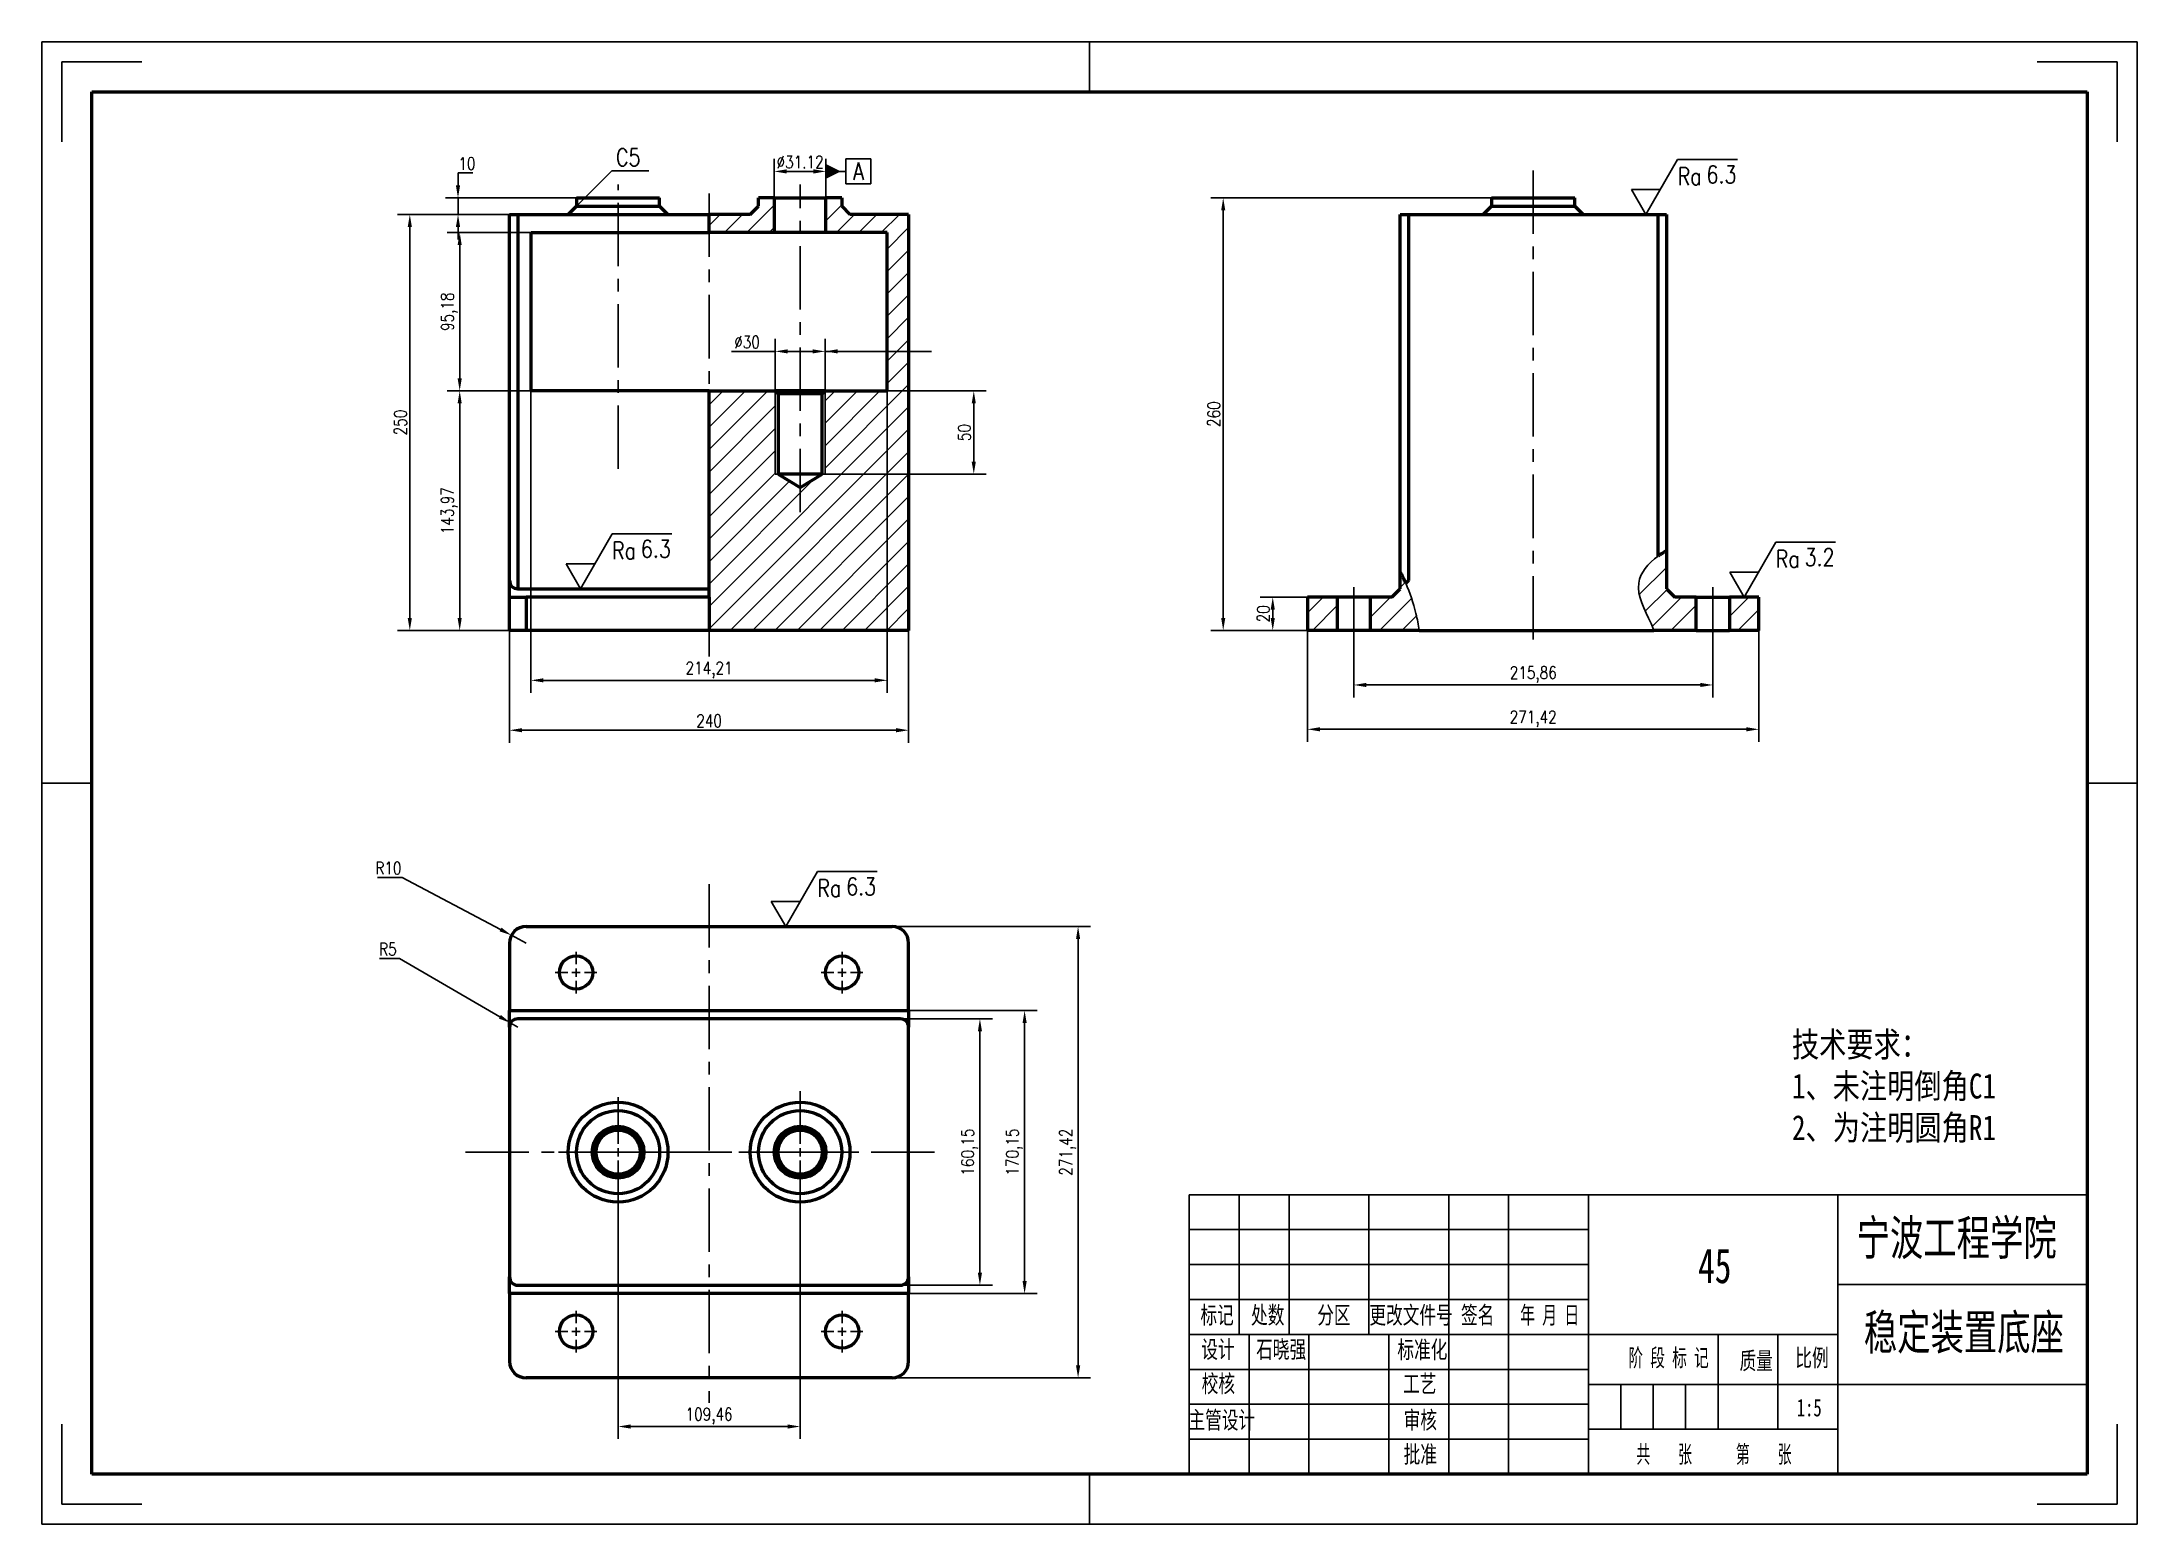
# Model space of a CAD drawing. Header units: millimetres. Extents: x 710 to 1130, y 0 to 297.
import ezdxf

# ---------------------------------------------------------------- set-up
doc = ezdxf.new("R2010")
doc.units = ezdxf.units.MM
doc.header["$PDSIZE"] = -1
doc.linetypes.add('CENTERX2', pattern=[20.32, 12.7, -2.54, 2.54, -2.54])
for name, color, linetype in [('中心线', 1, 'CENTERX2'), ('剖面线', 4, 'Continuous'), ('尺寸线', 3, 'Continuous'), ('文字', 6, 'Continuous'), ('符号', 4, 'Continuous'), ('细实线', 7, 'Continuous')]:
    doc.layers.add(name, color=color, linetype=linetype)
doc.layers.add('粗实线', color=255, linetype='Continuous', lineweight=50)
doc.styles.add('SLDTEXTSTYLE0', font='TXT', dxfattribs={"width": 0.7, "bigfont": 'bigfont'})
doc.styles.add('SLDTEXTSTYLE1', font='TXT', dxfattribs={"width": 0.7})
doc.styles.add('SLDTEXTSTYLE2', font='TXT', dxfattribs={"width": 0.585714, "bigfont": 'bigfont'})
doc.styles.add('SLDTEXTSTYLE3', font='TXT', dxfattribs={"width": 0.614286, "bigfont": 'bigfont'})
doc.styles.add('SLDTEXTSTYLE4', font='TXT', dxfattribs={"width": 0.62, "bigfont": 'bigfont'})
doc.styles.get("Standard").update_dxf_attribs({"font": 'txt.shx', "width": 0.8})
doc.dimstyles.new('副本 (2) ISO-25', dxfattribs={"dimtxt": 2.5, "dimasz": 2.5, "dimexe": 2.5, "dimexo": 0, "dimtad": 1, "dimtoh": 1, "dimlfac": 3, "dimtxsty": 'Standard', "dimcen": 2.5, "dimclrd": 3, "dimclre": 3, "dimadec": 0, "dimazin": 0, "dimtfac": 1, "dimtmove": 0, "dimatfit": 3, "dimfxl": 0, "dimarcsym": 0})
pattern_1 = [(45, (709.3927, 0), (-2.245064, 2.245064), [])]

# ---------------------------------------------------------------- blocks, each defined once
blk = doc.blocks.new('SW_CENTERMARKSYMBOL_0')
at = {"layer": '中心线', "color": 0}
for p, q in [((0, 1.67), (0, 12.24)), ((-1.67, 0), (-12.29, 0)), ((0, 0), (-0.83, 0)), ((0, 0), (0, 0.83)), ((0, 0), (0, -0.83)), ((0, 0), (0.83, 0)), ((1.67, 0), (11.79, 0)), ((0, -1.67), (0, -11.66))]:
    blk.add_line(p, q, dxfattribs=at)
blk = doc.blocks.new('SW_CENTERMARKSYMBOL_1')
at = {"layer": '中心线', "color": 0}
for p, q in [((0, 1.67), (0, 11.05)), ((-1.67, 0), (-11.92, 0)), ((0, 0), (-0.83, 0)), ((0, 0), (0, 0.83)), ((0, 0), (0, -0.83)), ((0, 0), (0.83, 0)), ((1.67, 0), (12.16, 0)), ((0, -1.67), (0, -12.02))]:
    blk.add_line(p, q, dxfattribs=at)
blk = doc.blocks.new('SW_CENTERMARKSYMBOL_2')
at = {"layer": '中心线', "color": 0}
for p, q in [((-1.67, 0), (-4.17, 0)), ((0, 0), (-0.83, 0)), ((0, 1.67), (0, 4.17)), ((0, 0), (0, 0.83)), ((0, 0), (0, -0.83)), ((0, 0), (0.83, 0)), ((1.67, 0), (4.17, 0)), ((0, -1.67), (0, -4.17))]:
    blk.add_line(p, q, dxfattribs=at)
blk = doc.blocks.new('SW_CENTERMARKSYMBOL_3')
at = {"layer": '中心线', "color": 0}
for p, q in [((0, 0), (-0.83, 0)), ((0, 1.67), (0, 4.17)), ((0, 0), (0, 0.83)), ((0, 0), (0, -0.83)), ((0, 0), (0.83, 0)), ((1.67, 0), (4.17, 0)), ((-1.67, 0), (-4.17, 0)), ((0, -1.67), (0, -4.17))]:
    blk.add_line(p, q, dxfattribs=at)
blk = doc.blocks.new('SW_CENTERMARKSYMBOL_4')
at = {"layer": '中心线', "color": 0}
for p, q in [((-1.67, 0), (-4.17, 0)), ((0, 0), (-0.83, 0)), ((0, 1.67), (0, 4.17)), ((0, 0), (0, 0.83)), ((0, 0), (0, -0.83)), ((0, 0), (0.83, 0)), ((1.67, 0), (4.17, 0)), ((0, -1.67), (0, -4.17))]:
    blk.add_line(p, q, dxfattribs=at)
blk = doc.blocks.new('SW_CENTERMARKSYMBOL_5')
at = {"layer": '中心线', "color": 0}
for p, q in [((-1.67, 0), (-4.17, 0)), ((0, 0), (-0.83, 0)), ((0, 1.67), (0, 4.17)), ((0, 0), (0, 0.83)), ((0, 0), (0, -0.83)), ((0, 0), (0.83, 0)), ((1.67, 0), (4.17, 0)), ((0, -1.67), (0, -4.17))]:
    blk.add_line(p, q, dxfattribs=at)
blk = doc.blocks.new('*D36')
at = {"layer": 'Defpoints', "color": 0}
for p in [(808.16, 227.06), (879.57, 227.06), (879.57, 169.07)]:
    blk.add_point(p, dxfattribs=at)
at = {"layer": '尺寸线', "color": 3, "lineweight": -2}
for p, q in [((808.16, 227.06), (808.16, 166.57)), ((879.57, 227.06), (879.57, 166.57)), ((810.66, 169.07), (877.07, 169.07))]:
    blk.add_line(p, q, dxfattribs=at)
at = {"layer": '尺寸线', "color": 3}
for points in [[(810.66, 169.49), (810.66, 168.66), (808.16, 169.07)], [(877.07, 169.49), (877.07, 168.66), (879.57, 169.07)]]:
    blk.add_solid(points, dxfattribs=at)
at = {"layer": '尺寸线', "color": 0, "insert": (843.86, 171.16), "char_height": 2.5, "attachment_point": 5}
blk.add_mtext('214,21', dxfattribs=at)
blk = doc.blocks.new('*D37')
at = {"layer": 'Defpoints', "color": 0}
for p in [(803.86, 179.07), (883.86, 179.07), (883.86, 159.07)]:
    blk.add_point(p, dxfattribs=at)
at = {"layer": '尺寸线', "color": 3, "lineweight": -2}
for p, q in [((803.86, 179.07), (803.86, 156.57)), ((883.86, 179.07), (883.86, 156.57)), ((806.36, 159.07), (881.36, 159.07))]:
    blk.add_line(p, q, dxfattribs=at)
at = {"layer": '尺寸线', "color": 3}
for points in [[(806.36, 159.49), (806.36, 158.66), (803.86, 159.07)], [(881.36, 159.49), (881.36, 158.66), (883.86, 159.07)]]:
    blk.add_solid(points, dxfattribs=at)
at = {"layer": '尺寸线', "color": 0, "insert": (843.86, 160.95), "char_height": 2.5, "attachment_point": 5}
blk.add_mtext('240', dxfattribs=at)
blk = doc.blocks.new('*D38')
at = {"layer": 'Defpoints', "color": 0}
for p in [(793.87, 258.79), (808.16, 258.79), (808.16, 227.06)]:
    blk.add_point(p, dxfattribs=at)
at = {"layer": '尺寸线', "color": 3, "lineweight": -2}
for p, q in [((808.16, 258.79), (791.37, 258.79)), ((793.87, 229.56), (793.87, 256.29)), ((808.16, 227.06), (791.37, 227.06))]:
    blk.add_line(p, q, dxfattribs=at)
at = {"layer": '尺寸线', "color": 3}
for points in [[(793.45, 256.29), (794.28, 256.29), (793.87, 258.79)], [(793.45, 229.56), (794.28, 229.56), (793.87, 227.06)]]:
    blk.add_solid(points, dxfattribs=at)
at = {"layer": '尺寸线', "color": 0, "insert": (791.78, 242.93), "char_height": 2.5, "attachment_point": 5, "rotation": 90}
blk.add_mtext('95,18', dxfattribs=at)
blk = doc.blocks.new('*D39')
at = {"layer": 'Defpoints', "color": 0}
for p in [(808.16, 227.06), (793.87, 179.07), (803.86, 179.07)]:
    blk.add_point(p, dxfattribs=at)
at = {"layer": '尺寸线', "color": 3, "lineweight": -2}
for p, q in [((808.16, 227.06), (791.37, 227.06)), ((793.87, 224.56), (793.87, 181.57)), ((803.86, 179.07), (791.37, 179.07))]:
    blk.add_line(p, q, dxfattribs=at)
at = {"layer": '尺寸线', "color": 3}
for points in [[(793.45, 224.56), (794.28, 224.56), (793.87, 227.06)], [(793.45, 181.57), (794.28, 181.57), (793.87, 179.07)]]:
    blk.add_solid(points, dxfattribs=at)
at = {"layer": '尺寸线', "color": 0, "insert": (791.78, 203.07), "char_height": 2.5, "attachment_point": 5, "rotation": 90}
blk.add_mtext('143,97', dxfattribs=at)
blk = doc.blocks.new('*D40')
at = {"layer": 'Defpoints', "color": 0}
for p in [(783.87, 262.41), (803.86, 262.41), (803.86, 179.07)]:
    blk.add_point(p, dxfattribs=at)
at = {"layer": '尺寸线', "color": 3, "lineweight": -2}
for p, q in [((803.86, 262.41), (781.37, 262.41)), ((783.87, 181.57), (783.87, 259.91)), ((803.86, 179.07), (781.37, 179.07))]:
    blk.add_line(p, q, dxfattribs=at)
at = {"layer": '尺寸线', "color": 3}
for points in [[(783.45, 259.91), (784.28, 259.91), (783.87, 262.41)], [(783.45, 181.57), (784.28, 181.57), (783.87, 179.07)]]:
    blk.add_solid(points, dxfattribs=at)
at = {"layer": '尺寸线', "color": 0, "insert": (781.99, 220.74), "char_height": 2.5, "attachment_point": 5, "rotation": 90}
blk.add_mtext('250', dxfattribs=at)
blk = doc.blocks.new('*D41')
at = {"layer": 'Defpoints', "color": 0}
for p in [(817.29, 265.74), (793.53, 262.41), (803.86, 262.41)]:
    blk.add_point(p, dxfattribs=at)
at = {"layer": '尺寸线', "color": 3, "lineweight": -2}
for p, q in [((793.53, 268.24), (793.53, 270.74)), ((793.53, 270.74), (796.49, 270.74)), ((817.29, 265.74), (791.03, 265.74)), ((793.53, 262.41), (793.53, 265.74)), ((803.86, 262.41), (791.03, 262.41)), ((793.53, 259.91), (793.53, 257.41))]:
    blk.add_line(p, q, dxfattribs=at)
at = {"layer": '尺寸线', "color": 3}
for points in [[(793.11, 268.24), (793.95, 268.24), (793.53, 265.74)], [(793.11, 259.91), (793.95, 259.91), (793.53, 262.41)]]:
    blk.add_solid(points, dxfattribs=at)
at = {"layer": '尺寸线', "color": 0, "insert": (795.32, 272.62), "char_height": 2.5, "attachment_point": 5}
blk.add_mtext('10', dxfattribs=at)
blk = doc.blocks.new('*D42')
at = {"layer": 'Defpoints', "color": 0}
for p in [(867.12, 227.06), (896.92, 227.06), (867.11, 210.4)]:
    blk.add_point(p, dxfattribs=at)
at = {"layer": '尺寸线', "color": 3, "lineweight": -2}
for p, q in [((867.12, 227.06), (899.42, 227.06)), ((896.92, 212.9), (896.92, 224.56)), ((867.11, 210.4), (899.42, 210.4))]:
    blk.add_line(p, q, dxfattribs=at)
at = {"layer": '尺寸线', "color": 3}
for points in [[(896.5, 224.56), (897.33, 224.56), (896.92, 227.06)], [(896.5, 212.9), (897.33, 212.9), (896.92, 210.4)]]:
    blk.add_solid(points, dxfattribs=at)
at = {"layer": '尺寸线', "color": 0, "insert": (895.04, 218.73), "char_height": 2.5, "attachment_point": 5, "rotation": 90}
blk.add_mtext('50', dxfattribs=at)
blk = doc.blocks.new('*D43')
at = {"layer": 'Defpoints', "color": 0}
for p in [(867.11, 234.99), (857.1, 227.06), (867.11, 227.06)]:
    blk.add_point(p, dxfattribs=at)
at = {"layer": '尺寸线', "color": 3, "lineweight": -2}
for p, q in [((857.1, 227.06), (857.1, 237.49)), ((867.11, 227.06), (867.11, 237.49)), ((857.1, 234.99), (848.35, 234.99)), ((864.61, 234.99), (859.6, 234.99))]:
    blk.add_line(p, q, dxfattribs=at)
at = {"layer": '尺寸线', "color": 3}
for points in [[(859.6, 235.4), (859.6, 234.57), (857.1, 234.99)], [(864.61, 235.4), (864.61, 234.57), (867.11, 234.99)]]:
    blk.add_solid(points, dxfattribs=at)
at = {"layer": '尺寸线', "color": 0, "insert": (851.47, 236.86), "char_height": 2.5, "attachment_point": 5}
blk.add_mtext('%%C30', dxfattribs=at)
blk = doc.blocks.new('*D44')
at = {"layer": 'Defpoints', "color": 0}
for p in [(867.29, 271.05), (856.92, 265.74), (867.29, 265.74)]:
    blk.add_point(p, dxfattribs=at)
at = {"layer": '尺寸线', "color": 3, "lineweight": -2}
for p, q in [((856.92, 265.74), (856.92, 273.55)), ((867.29, 265.74), (867.29, 273.55)), ((859.42, 271.05), (864.79, 271.05))]:
    blk.add_line(p, q, dxfattribs=at)
at = {"layer": '尺寸线', "color": 3}
for points in [[(859.42, 271.47), (859.42, 270.63), (856.92, 271.05)], [(864.79, 271.47), (864.79, 270.63), (867.29, 271.05)]]:
    blk.add_solid(points, dxfattribs=at)
at = {"layer": '尺寸线', "color": 0, "insert": (862.11, 272.93), "char_height": 2.5, "attachment_point": 5}
blk.add_mtext('%%C31.12', dxfattribs=at)
blk = doc.blocks.new('*D45')
at = {"layer": 'Defpoints', "color": 0}
for p in [(963.82, 179.07), (1054.29, 179.07), (1054.29, 159.26)]:
    blk.add_point(p, dxfattribs=at)
at = {"layer": '尺寸线', "color": 3, "lineweight": -2}
for p, q in [((963.82, 179.07), (963.82, 156.76)), ((1054.29, 179.07), (1054.29, 156.76)), ((966.32, 159.26), (1051.79, 159.26))]:
    blk.add_line(p, q, dxfattribs=at)
at = {"layer": '尺寸线', "color": 3}
for points in [[(966.32, 159.67), (966.32, 158.84), (963.82, 159.26)], [(1051.79, 159.67), (1051.79, 158.84), (1054.29, 159.26)]]:
    blk.add_solid(points, dxfattribs=at)
at = {"layer": '尺寸线', "color": 0, "insert": (1009.06, 161.34), "char_height": 2.5, "attachment_point": 5}
blk.add_mtext('271,42', dxfattribs=at)
blk = doc.blocks.new('*D46')
at = {"layer": 'Defpoints', "color": 0}
for p in [(973.11, 177.07), (1045.06, 177.07), (973.11, 168.14)]:
    blk.add_point(p, dxfattribs=at)
at = {"layer": '尺寸线', "color": 3, "lineweight": -2}
for p, q in [((973.11, 177.07), (973.11, 165.64)), ((1045.06, 177.07), (1045.06, 165.64)), ((1042.56, 168.14), (975.61, 168.14))]:
    blk.add_line(p, q, dxfattribs=at)
at = {"layer": '尺寸线', "color": 3}
for points in [[(975.61, 168.56), (975.61, 167.73), (973.11, 168.14)], [(1042.56, 168.56), (1042.56, 167.73), (1045.06, 168.14)]]:
    blk.add_solid(points, dxfattribs=at)
at = {"layer": '尺寸线', "color": 0, "insert": (1009.08, 170.23), "char_height": 2.5, "attachment_point": 5}
blk.add_mtext('215,86', dxfattribs=at)
blk = doc.blocks.new('*D47')
at = {"layer": 'Defpoints', "color": 0}
for p in [(956.85, 185.74), (963.82, 185.74), (963.82, 179.07)]:
    blk.add_point(p, dxfattribs=at)
at = {"layer": '尺寸线', "color": 3, "lineweight": -2}
for p, q in [((963.82, 185.74), (954.35, 185.74)), ((956.85, 181.57), (956.85, 183.24)), ((963.82, 179.07), (954.35, 179.07))]:
    blk.add_line(p, q, dxfattribs=at)
at = {"layer": '尺寸线', "color": 3}
for points in [[(956.44, 183.24), (957.27, 183.24), (956.85, 185.74)], [(956.44, 181.57), (957.27, 181.57), (956.85, 179.07)]]:
    blk.add_solid(points, dxfattribs=at)
at = {"layer": '尺寸线', "color": 0, "insert": (954.98, 182.41), "char_height": 2.5, "attachment_point": 5, "rotation": 90}
blk.add_mtext('20', dxfattribs=at)
blk = doc.blocks.new('*D48')
at = {"layer": 'Defpoints', "color": 0}
for p in [(946.92, 265.74), (1000.72, 265.74), (963.82, 179.07)]:
    blk.add_point(p, dxfattribs=at)
at = {"layer": '尺寸线', "color": 3, "lineweight": -2}
for p, q in [((1000.72, 265.74), (944.42, 265.74)), ((946.92, 181.57), (946.92, 263.24)), ((963.82, 179.07), (944.42, 179.07))]:
    blk.add_line(p, q, dxfattribs=at)
at = {"layer": '尺寸线', "color": 3}
for points in [[(946.51, 263.24), (947.34, 263.24), (946.92, 265.74)], [(946.51, 181.57), (947.34, 181.57), (946.92, 179.07)]]:
    blk.add_solid(points, dxfattribs=at)
at = {"layer": '尺寸线', "color": 0, "insert": (945.05, 222.41), "char_height": 2.5, "attachment_point": 5, "rotation": 90}
blk.add_mtext('260', dxfattribs=at)
blk = doc.blocks.new('新块')
at = {"layer": '尺寸线'}
for p, q in [((2.5, 9), (-2.5, 9)), ((-2.5, 9), (-2.5, 4)), ((2.5, 4), (2.5, 9)), ((-2.5, 4), (2.5, 4)), ((0, 4), (0, 3)), ((0, 3), (0, 0))]:
    blk.add_line(p, q, dxfattribs=at)
blk.add_lwpolyline([(0, 0, 3, 0, 0), (0, 3, 0, 0, 0)], format="xyseb", dxfattribs=at)
blk = doc.blocks.new('表面粗糙度')
at = {"layer": '符号'}
for p, q in [((0, 0), (6.35, 11)), ((6.35, 11), (18.35, 11)), ((-2.89, 5), (2.89, 5)), ((-2.89, 5), (2.89, 5)), ((-2.89, 5), (0, 0))]:
    blk.add_line(p, q, dxfattribs=at)
at = {"layer": '符号', "insert": (6.35, 9.41), "char_height": 3.5, "attachment_point": 1}
blk.add_mtext_dynamic_manual_height_columns('Ra', width=13.1483, gutter_width=25, heights=[0], dxfattribs=at)
at = {"layer": '符号', "width": 0.8}
blk.add_attdef('RA', (12.13, 6.26), '', height=3.5, dxfattribs=at)
blk = doc.blocks.new('*D52')
at = {"layer": 'Defpoints', "color": 0}
for p in [(804.25, 117.98), (807.2, 116.42)]:
    blk.add_point(p, dxfattribs=at)
at = {"layer": '尺寸线', "color": 3, "lineweight": -2}
for p, q in [((777.4, 129.58), (782.36, 129.58)), ((782.36, 129.58), (802.04, 119.15)), ((807.2, 116.42), (804.25, 117.98))]:
    blk.add_line(p, q, dxfattribs=at)
at = {"layer": '尺寸线', "color": 3}
blk.add_solid([(802.24, 119.52), (801.85, 118.78), (804.25, 117.98)], dxfattribs=at)
at = {"layer": '尺寸线', "color": 0, "insert": (779.57, 131.46), "char_height": 2.5, "attachment_point": 5}
blk.add_mtext('R10', dxfattribs=at)
blk = doc.blocks.new('*D53')
at = {"layer": 'Defpoints', "color": 0}
for p in [(804.09, 100.4), (805.53, 99.57)]:
    blk.add_point(p, dxfattribs=at)
at = {"layer": '尺寸线', "color": 3, "lineweight": -2}
for p, q in [((777.81, 113.32), (781.77, 113.32)), ((781.77, 113.32), (801.92, 101.65)), ((805.53, 99.57), (804.09, 100.4))]:
    blk.add_line(p, q, dxfattribs=at)
at = {"layer": '尺寸线', "color": 3}
blk.add_solid([(802.13, 102.01), (801.72, 101.29), (804.09, 100.4)], dxfattribs=at)
at = {"layer": '尺寸线', "color": 0, "insert": (779.48, 115.2), "char_height": 2.5, "attachment_point": 5}
blk.add_mtext('R5', dxfattribs=at)
blk = doc.blocks.new('*D54')
at = {"layer": 'Defpoints', "color": 0}
for p in [(825.62, 62.49), (862.11, 62.86), (862.11, 19.55)]:
    blk.add_point(p, dxfattribs=at)
at = {"layer": '尺寸线', "color": 3, "lineweight": -2}
for p, q in [((825.62, 62.49), (825.62, 17.05)), ((862.11, 62.86), (862.11, 17.05)), ((828.12, 19.55), (859.61, 19.55))]:
    blk.add_line(p, q, dxfattribs=at)
at = {"layer": '尺寸线', "color": 3}
for points in [[(828.12, 19.96), (828.12, 19.13), (825.62, 19.55)], [(859.61, 19.96), (859.61, 19.13), (862.11, 19.55)]]:
    blk.add_solid(points, dxfattribs=at)
at = {"layer": '尺寸线', "color": 0, "insert": (843.86, 21.63), "char_height": 2.5, "attachment_point": 5}
blk.add_mtext('109,46', dxfattribs=at)
blk = doc.blocks.new('*D55')
at = {"layer": 'Defpoints', "color": 0}
for p in [(882.2, 101.23), (882.2, 47.85), (898.15, 47.85)]:
    blk.add_point(p, dxfattribs=at)
at = {"layer": '尺寸线', "color": 3, "lineweight": -2}
for p, q in [((882.2, 101.23), (900.65, 101.23)), ((898.15, 98.73), (898.15, 50.35)), ((882.2, 47.85), (900.65, 47.85))]:
    blk.add_line(p, q, dxfattribs=at)
at = {"layer": '尺寸线', "color": 3}
for points in [[(897.74, 98.73), (898.57, 98.73), (898.15, 101.23)], [(897.74, 50.35), (898.57, 50.35), (898.15, 47.85)]]:
    blk.add_solid(points, dxfattribs=at)
at = {"layer": '尺寸线', "color": 0, "insert": (896.07, 74.54), "char_height": 2.5, "attachment_point": 5, "rotation": 90}
blk.add_mtext('160,15', dxfattribs=at)
blk = doc.blocks.new('*D56')
at = {"layer": 'Defpoints', "color": 0}
for p in [(883.86, 102.9), (907.11, 102.9), (883.86, 46.18)]:
    blk.add_point(p, dxfattribs=at)
at = {"layer": '尺寸线', "color": 3, "lineweight": -2}
for p, q in [((883.86, 102.9), (909.61, 102.9)), ((907.11, 48.68), (907.11, 100.4)), ((883.86, 46.18), (909.61, 46.18))]:
    blk.add_line(p, q, dxfattribs=at)
at = {"layer": '尺寸线', "color": 3}
for points in [[(906.7, 100.4), (907.53, 100.4), (907.11, 102.9)], [(906.7, 48.68), (907.53, 48.68), (907.11, 46.18)]]:
    blk.add_solid(points, dxfattribs=at)
at = {"layer": '尺寸线', "color": 0, "insert": (905.03, 74.54), "char_height": 2.5, "attachment_point": 5, "rotation": 90}
blk.add_mtext('170,15', dxfattribs=at)
blk = doc.blocks.new('*D57')
at = {"layer": 'Defpoints', "color": 0}
for p in [(880.53, 119.75), (917.83, 119.75), (880.53, 29.28)]:
    blk.add_point(p, dxfattribs=at)
at = {"layer": '尺寸线', "color": 3, "lineweight": -2}
for p, q in [((880.53, 119.75), (920.33, 119.75)), ((917.83, 31.78), (917.83, 117.25)), ((880.53, 29.28), (920.33, 29.28))]:
    blk.add_line(p, q, dxfattribs=at)
at = {"layer": '尺寸线', "color": 3}
for points in [[(917.42, 117.25), (918.25, 117.25), (917.83, 119.75)], [(917.42, 31.78), (918.25, 31.78), (917.83, 29.28)]]:
    blk.add_solid(points, dxfattribs=at)
at = {"layer": '尺寸线', "color": 0, "insert": (915.75, 74.52), "char_height": 2.5, "attachment_point": 5, "rotation": 90}
blk.add_mtext('271,42', dxfattribs=at)

msp = doc.modelspace()

# ---------------------------------------------------------------- hatches: boundary and pattern name
at = {"layer": '剖面线'}
h = msp.add_hatch(dxfattribs=at)
h.set_pattern_fill('ANSI31', color=256, style=0)
h.set_pattern_definition(pattern_1)
h.paths.add_polyline_path([(856.9198, 258.7911), (856.9198, 265.7411), (853.7738, 265.7411), (853.7738, 264.0744), (852.1071, 262.4078), (843.8638, 262.4078), (843.8638, 258.7911)], flags=0)
h = msp.add_hatch(dxfattribs=at)
h.set_pattern_fill('ANSI31', color=256, style=0)
h.set_pattern_definition(pattern_1)
h.paths.add_polyline_path([(843.8638, 227.0644), (843.8638, 179.0744), (883.8638, 179.0744), (883.8638, 262.4078), (872.1071, 262.4078), (870.4404, 264.0744), (870.4404, 265.7411), (867.2945, 265.7411), (867.2945, 258.7911), (879.5654, 258.7911), (879.5654, 227.0644), (867.1154, 227.0644), (867.1071, 226.4728), (867.1071, 210.3978), (862.1071, 207.744), (857.1071, 210.3978), (857.1071, 226.4728), (857.0988, 227.0644)])
h = msp.add_hatch(dxfattribs=at)
h.set_pattern_fill('ANSI31', color=256, style=0)
h.set_pattern_definition(pattern_1)
edge = h.paths.add_edge_path(flags=0)
edge.add_line((1041.7263, 179.0744), (1041.7263, 185.7411))
edge.add_line((1041.7263, 185.7411), (1037.4415, 185.7411))
edge.add_line((1037.4415, 185.7411), (1035.7749, 187.4078))
edge.add_line((1035.7749, 187.4078), (1035.7749, 195.0145))
edge.add_spline(control_points=[(1035.7749, 195.0145), (1032.9682, 193.502), (1028.2141, 188.7438), (1031.7027, 182.8388), (1033.0769, 179.5317), (1033.2639, 179.0744)], knot_values=[0.04043837, 0.04043837, 0.04043837, 0.04043837, 0.1332649, 0.2256692, 0.24058848, 0.24058848, 0.24058848, 0.24058848], weights=[1, 1, 1, 1, 1, 1], degree=3, periodic=0)
edge.add_line((1033.2639, 179.0744), (1041.7263, 179.0744))
h = msp.add_hatch(dxfattribs=at)
h.set_pattern_fill('ANSI31', color=256, style=0)
h.set_pattern_definition(pattern_1)
edge = h.paths.add_edge_path(flags=0)
edge.add_spline(control_points=[(986.1735, 179.0744), (986.084, 180.194), (985.1084, 184.6783), (983.7997, 188.2257), (982.3905, 190.839)], knot_values=[0.96704039, 0.96704039, 0.96704039, 0.96704039, 1, 1.09570743, 1.09570743, 1.09570743, 1.09570743], weights=[1, 1, 1, 1, 1], degree=3, periodic=0)
edge.add_line((982.3905, 190.839), (982.3905, 187.4078))
edge.add_line((982.3905, 187.4078), (980.7239, 185.7411))
edge.add_line((980.7239, 185.7411), (976.4391, 185.7411))
edge.add_line((976.4391, 185.7411), (976.4391, 179.0744))
edge.add_line((976.4391, 179.0744), (986.1735, 179.0744))
h = msp.add_hatch(dxfattribs=at)
h.set_pattern_fill('ANSI31', color=256, style=0)
h.set_pattern_definition(pattern_1)
h.paths.add_polyline_path([(963.821, 185.7411), (963.821, 179.0744), (969.7724, 179.0744), (969.7724, 185.7411)], flags=0)
h = msp.add_hatch(dxfattribs=at)
h.set_pattern_fill('ANSI31', color=256, style=0)
h.set_pattern_definition(pattern_1)
h.paths.add_polyline_path([(1054.2934, 179.0744), (1054.2934, 185.7411), (1048.393, 185.7411), (1048.393, 179.0744)], flags=0)

# ---------------------------------------------------------------- linework, layer by layer
for points, knots in [([(1034.1082, 193.9749), (1032.0717, 192.5121), (1028.5474, 188.1797), (1031.7027, 182.8388), (1033.0769, 179.5317), (1033.2639, 179.0744)], [0.05956036, 0.05956036, 0.05956036, 0.05956036, 0.133264898, 0.225669203, 0.240588477, 0.240588477, 0.240588477, 0.240588477]), ([(986.1735, 179.0744), (986.084, 180.194), (985.3199, 183.706), (984.3515, 186.6434), (983.5179, 188.5352)], [0.967040386, 0.967040386, 0.967040386, 0.967040386, 1, 1.067810832, 1.067810832, 1.067810832, 1.067810832])]:
    msp.add_open_spline(points, degree=3, knots=knots)
at = {"layer": '中心线'}
for p, q in [((1009.0827, 271.2519), (1009.0827, 175.5561)), ((825.6204, 211.4315), (825.6204, 268.4078)), ((843.8638, 266.6055), (843.8638, 173.8596)), ((862.1071, 202.7362), (862.1071, 268.4078)), ((973.1058, 177.0744), (973.1058, 187.7411)), ((1045.0596, 187.7411), (1045.0596, 177.0744)), ((843.8638, 128.2046), (843.8638, 24.3196)), ((795.0507, 74.5154), (891.1323, 74.5154))]:
    msp.add_line(p, q, dxfattribs=at)
at = {"layer": '尺寸线'}
for p, q in [((817.2871, 264.0744), (824.3582, 271.1455)), ((824.3582, 271.1455), (831.8087, 271.1455))]:
    msp.add_line(p, q, dxfattribs=at)
at = {"layer": '粗实线'}
for p, q in [((720.1181, 9.998), (720.1181, 286.998)), ((720.1181, 286.998), (1120.1181, 286.998)), ((1064.1181, 286.998), (1120.1181, 286.998)), ((1120.1181, 286.998), (1120.1181, 9.998)), ((1120.1181, 286.998), (1120.1181, 106.998)), ((817.2871, 265.7411), (817.2871, 264.0744)), ((817.2871, 265.7411), (833.9538, 265.7411)), ((833.9538, 264.0744), (833.9538, 265.7411)), ((853.7738, 264.0744), (853.7738, 265.7411)), ((856.9198, 265.7411), (853.7738, 265.7411)), ((856.9198, 265.7411), (856.9198, 258.7911)), ((856.9198, 265.7411), (867.2945, 265.7411)), ((867.2945, 258.7911), (867.2945, 265.7411)), ((870.4404, 265.7411), (867.2945, 265.7411)), ((870.4404, 265.7411), (870.4404, 264.0744)), ((1000.7239, 265.7411), (1000.7239, 264.0744)), ((1000.7239, 265.7411), (1009.0572, 265.7411)), ((1009.0572, 265.7411), (1017.3905, 265.7411)), ((1017.3905, 264.0744), (1017.3905, 265.7411)), ((803.8638, 262.4078), (805.5304, 262.4078)), ((803.8638, 189.0744), (803.8638, 262.4078)), ((805.5304, 262.4078), (805.5304, 187.4078)), ((805.5304, 262.4078), (843.8638, 262.4078)), ((817.2871, 264.0744), (815.6204, 262.4078)), ((817.2871, 264.0744), (833.9538, 264.0744)), ((835.6204, 262.4078), (833.9538, 264.0744)), ((843.8638, 258.7911), (843.8638, 262.4078)), ((852.1071, 262.4078), (843.8638, 262.4078)), ((852.1071, 262.4078), (853.7738, 264.0744)), ((870.4404, 264.0744), (872.1071, 262.4078)), ((883.8638, 262.4078), (872.1071, 262.4078)), ((883.8638, 262.4078), (883.8638, 179.0744)), ((982.3905, 190.839), (982.3905, 262.4078)), ((982.3905, 262.4078), (984.0572, 262.4078)), ((984.0572, 262.4078), (984.0572, 189.0744)), ((984.0572, 262.4078), (1034.1082, 262.4078)), ((1000.7239, 264.0744), (999.0572, 262.4078)), ((1000.7239, 264.0744), (1009.0572, 264.0744)), ((1009.0572, 264.0744), (1017.3905, 264.0744)), ((1019.0572, 262.4078), (1017.3905, 264.0744)), ((1034.1082, 193.9749), (1034.1082, 262.4078)), ((1034.1082, 262.4078), (1035.7749, 262.4078)), ((1035.7749, 262.4078), (1035.7749, 195.0145)), ((808.1621, 258.7911), (843.8638, 258.7911)), ((808.1621, 227.0644), (808.1621, 258.7911)), ((856.9198, 258.7911), (843.8638, 258.7911)), ((867.2945, 258.7911), (856.9198, 258.7911)), ((879.5654, 258.7911), (867.2945, 258.7911)), ((879.5654, 227.0644), (879.5654, 258.7911)), ((843.8638, 227.0644), (808.1621, 227.0644)), ((843.8638, 187.4078), (843.8638, 227.0644)), ((843.8638, 227.0644), (857.0988, 227.0644)), ((857.0988, 227.0644), (857.6904, 226.4728)), ((867.1154, 227.0644), (857.0988, 227.0644)), ((866.5238, 226.4728), (867.1154, 227.0644)), ((867.1154, 227.0644), (879.5654, 227.0644)), ((857.6904, 226.4728), (857.6904, 210.3978)), ((866.5238, 226.4728), (857.6904, 226.4728)), ((866.5238, 210.3978), (866.5238, 226.4728)), ((857.6904, 210.3978), (862.1071, 207.744)), ((866.5238, 210.3978), (857.6904, 210.3978)), ((862.1071, 207.744), (866.5238, 210.3978)), ((1035.7749, 195.0145), (1035.7749, 187.4078)), ((803.8638, 185.7411), (803.8638, 189.0744)), ((982.3905, 187.4078), (982.3905, 190.839)), ((984.0572, 189.0744), (983.5179, 188.5352)), ((803.8638, 179.0744), (803.8638, 185.7411)), ((803.8638, 185.7411), (807.1971, 185.7411)), ((805.5304, 187.4078), (843.8638, 187.4078)), ((807.1971, 185.7411), (807.1971, 179.0744)), ((843.8638, 185.7411), (807.1971, 185.7411)), ((843.8638, 185.7411), (843.8638, 187.4078)), ((843.8638, 185.7411), (843.8638, 179.0744)), ((969.7724, 185.7411), (963.821, 185.7411)), ((963.821, 185.7411), (963.821, 179.0744)), ((969.7724, 185.7411), (969.7724, 179.0744)), ((976.4391, 185.7411), (969.7724, 185.7411)), ((976.4391, 179.0744), (976.4391, 185.7411)), ((980.7239, 185.7411), (976.4391, 185.7411)), ((980.7239, 185.7411), (982.3905, 187.4078)), ((1035.7749, 187.4078), (1037.4415, 185.7411)), ((1041.7263, 185.7411), (1037.4415, 185.7411)), ((1041.7263, 185.7411), (1048.393, 185.7411)), ((1041.7263, 179.0744), (1041.7263, 185.7411)), ((1048.393, 185.7411), (1048.393, 179.0744)), ((1054.2934, 185.7411), (1048.393, 185.7411)), ((1054.2934, 179.0744), (1054.2934, 185.7411)), ((807.1971, 179.0744), (803.8638, 179.0744)), ((843.8638, 179.0744), (807.1971, 179.0744)), ((883.8638, 179.0744), (843.8638, 179.0744)), ((969.7724, 179.0744), (963.821, 179.0744)), ((976.4391, 179.0744), (969.7724, 179.0744)), ((986.1735, 179.0744), (976.4391, 179.0744)), ((986.1735, 179.0744), (1033.2639, 179.0744)), ((1041.7263, 179.0744), (1033.2639, 179.0744)), ((1041.7263, 179.0744), (1048.393, 179.0744)), ((1054.2934, 179.0744), (1048.393, 179.0744)), ((807.1971, 119.7516), (880.5304, 119.7516)), ((803.8638, 116.4183), (803.8638, 102.8998)), ((883.8638, 102.8998), (883.8638, 116.4183)), ((803.8638, 102.8998), (883.8638, 102.8998)), ((803.8638, 99.5664), (803.8638, 102.8998)), ((882.1971, 101.2331), (805.5304, 101.2331)), ((883.8638, 102.8998), (883.8638, 99.5664)), ((803.8638, 99.5664), (803.8638, 49.5154)), ((883.8638, 49.5154), (883.8638, 99.5664)), ((803.8638, 46.1821), (803.8638, 49.5154)), ((805.5304, 47.8488), (882.1971, 47.8488)), ((883.8638, 49.5154), (883.8638, 46.1821)), ((883.8638, 46.1821), (803.8638, 46.1821)), ((803.8638, 46.1821), (803.8638, 32.6126)), ((883.8638, 32.6126), (883.8638, 46.1821)), ((880.5304, 29.2792), (807.1971, 29.2792)), ((1120.1181, 9.998), (720.1181, 9.998)), ((1120.1181, 9.998), (940.1181, 9.998))]:
    msp.add_line(p, q, dxfattribs=at)
for centre, radius in [((817.1971, 110.5179), 3.3333), ((870.5304, 110.5179), 3.3333), ((825.6204, 74.5154), 10), ((862.1071, 74.5154), 10), ((825.6204, 74.5154), 8.3333), ((862.1071, 74.5154), 8.3333), ((825.6204, 74.5154), 5.1874), ((825.6204, 74.5154), 5.0083), ((825.6204, 74.5154), 4.4167), ((862.1071, 74.5154), 5.1874), ((862.1071, 74.5154), 5.0083), ((862.1071, 74.5154), 4.4167), ((817.1971, 38.564), 3.3333), ((870.5304, 38.564), 3.3333)]:
    msp.add_circle(centre, radius, dxfattribs=at)
for centre, radius, start, end in [((805.5304, 189.0744), 1.6667, 180, 270), ((807.1971, 116.4183), 3.3333, 90, 180), ((880.5304, 116.4183), 3.3333, 0, 90), ((805.5304, 99.5664), 1.6667, 90, 180), ((882.1971, 99.5664), 1.6667, 0, 90), ((805.5304, 49.5154), 1.6667, 180, 270), ((882.1971, 49.5154), 1.6667, 270, 0), ((807.1971, 32.6126), 3.3333, 180, 270), ((880.5304, 32.6126), 3.3333, 270, 0)]:
    msp.add_arc(centre, radius, start, end, dxfattribs=at)
for points, knots in [([(1035.7749, 195.0145), (1035.7749, 195.0145), (1035.7619, 195.0076), (1035.7116, 194.9803), (1035.6736, 194.9596), (1035.6016, 194.9198), (1035.575, 194.905), (1035.5169, 194.8724), (1035.4852, 194.8545), (1035.3843, 194.797), (1035.3097, 194.7539), (1035.1476, 194.658), (1035.0601, 194.6052), (1034.8799, 194.4937), (1034.7863, 194.4345), (1034.4977, 194.2473), (1034.3033, 194.115), (1034.1082, 193.9749)], [0, 0, 0, 0, 0.125, 0.125, 0.25, 0.25, 0.3125, 0.3125, 0.375, 0.375, 0.5, 0.5, 0.625, 0.625, 0.75, 0.75, 1, 1, 1, 1]), ([(983.5179, 188.5352), (983.4111, 188.7777), (983.3015, 189.0181), (983.1345, 189.3729), (983.0788, 189.4895), (982.9675, 189.7187), (982.9117, 189.8318), (982.8026, 190.0501), (982.7492, 190.1552), (982.6467, 190.3548), (982.5974, 190.4495), (982.5293, 190.579), (982.508, 190.6192), (982.4694, 190.692), (982.4518, 190.7249), (982.4226, 190.7795), (982.4109, 190.8011), (982.3949, 190.8309), (982.3905, 190.839), (982.3905, 190.839)], [0, 0, 0, 0, 0.25, 0.25, 0.375, 0.375, 0.5, 0.5, 0.625, 0.625, 0.75, 0.75, 0.8125, 0.8125, 0.875, 0.875, 0.9375, 0.9375, 1, 1, 1, 1])]:
    msp.add_open_spline(points, degree=3, knots=knots, dxfattribs=at)
at = {"layer": '细实线'}
for p, q in [((710.1181, -0.002), (710.1181, 296.998)), ((710.1181, 296.998), (1130.1181, 296.998)), ((920.1181, 286.998), (920.1181, 296.998)), ((1130.1181, 296.998), (1130.1181, -0.002)), ((714.1181, 292.998), (714.1181, 276.998)), ((714.1181, 292.998), (730.1181, 292.998)), ((1126.1181, 292.998), (1110.1181, 292.998)), ((1126.1181, 292.998), (1126.1181, 276.998)), ((857.1071, 227.0561), (857.1071, 210.3978)), ((867.1071, 210.3978), (867.1071, 227.0561)), ((857.1071, 210.3978), (857.6904, 210.3978)), ((866.5238, 210.3978), (867.1071, 210.3978)), ((710.1181, 148.498), (720.1181, 148.498)), ((1120.1181, 148.498), (1130.1181, 148.498)), ((940.1181, 65.998), (1120.1181, 65.998)), ((940.1181, 9.998), (940.1181, 65.998)), ((950.1181, 65.998), (950.1181, 37.998)), ((960.1181, 65.998), (960.1181, 37.998)), ((976.1181, 65.998), (976.1181, 37.998)), ((992.1181, 65.998), (992.1181, 37.998)), ((1004.1181, 65.998), (1004.1181, 9.998)), ((1020.1181, 65.998), (1020.1181, 9.998)), ((1070.1181, 9.998), (1070.1181, 65.998)), ((1120.1181, 65.998), (1120.1181, 9.998)), ((940.1181, 58.998), (1020.1181, 58.998)), ((940.1181, 51.998), (1020.1181, 51.998)), ((1070.1181, 47.998), (1120.1181, 47.998)), ((940.1181, 44.998), (1020.1181, 44.998)), ((940.1181, 37.998), (1070.1181, 37.998)), ((952.1181, 37.998), (952.1181, 9.998)), ((964.1181, 37.998), (964.1181, 9.998)), ((980.1181, 37.998), (980.1181, 9.998)), ((992.1181, 37.998), (992.1181, 9.998)), ((1046.1181, 18.998), (1046.1181, 37.998)), ((1058.1181, 18.998), (1058.1181, 37.998)), ((940.1181, 30.998), (1020.1181, 30.998)), ((1020.1181, 27.998), (1070.1181, 27.998)), ((1026.6181, 27.998), (1026.6181, 18.998)), ((1033.1181, 27.998), (1033.1181, 18.998)), ((1039.6181, 27.998), (1039.6181, 18.998)), ((1070.1181, 27.998), (1120.1181, 27.998)), ((940.1181, 23.998), (1020.1181, 23.998)), ((714.1181, 3.998), (714.1181, 19.998)), ((940.1181, 16.998), (1020.1181, 16.998)), ((1020.1181, 18.998), (1070.1181, 18.998)), ((1126.1181, 3.998), (1126.1181, 19.998)), ((920.1181, -0.002), (920.1181, 9.998)), ((714.1181, 3.998), (730.1181, 3.998)), ((1126.1181, 3.998), (1110.1181, 3.998)), ((1130.1181, -0.002), (710.1181, -0.002))]:
    msp.add_line(p, q, dxfattribs=at)
for centre in [(825.6204, 74.5154), (862.1071, 74.5154)]:
    msp.add_arc(centre, 5, 255, 195, dxfattribs=at)
msp.add_open_spline([(857.6904, 210.3978), (857.7507, 210.3978), (857.9297, 210.3978), (858.2228, 210.3978), (858.6217, 210.3978), (859.1158, 210.3978), (859.6914, 210.3978), (860.333, 210.3978), (861.0229, 210.3978), (861.7424, 210.3978), (862.4718, 210.3978), (863.1913, 210.3978), (863.8813, 210.3978), (864.5228, 210.3978), (865.0984, 210.3978), (865.5925, 210.3978), (865.9915, 210.3978), (866.2845, 210.3978), (866.4635, 210.3978), (866.5238, 210.3978), (866.5121, 210.3978), (866.5238, 210.3978)], degree=3, knots=[0, 0, 0, 0, 0.05263204, 0.10526359, 0.15789515, 0.2105267, 0.26315825, 0.31578981, 0.36842136, 0.42105291, 0.47368447, 0.52631602, 0.57894757, 0.63157913, 0.68421068, 0.73684223, 0.78947379, 0.84210534, 0.89473689, 0.94736845, 1, 1, 1, 1], dxfattribs=at)

# ---------------------------------------------------------------- block references
at = {"layer": '中心线'}
for name, p in [('SW_CENTERMARKSYMBOL_4', (817.1971, 110.5179)), ('SW_CENTERMARKSYMBOL_5', (870.5304, 110.5179)), ('SW_CENTERMARKSYMBOL_1', (825.6204, 74.5154)), ('SW_CENTERMARKSYMBOL_0', (862.1071, 74.5154)), ('SW_CENTERMARKSYMBOL_2', (817.1971, 38.564)), ('SW_CENTERMARKSYMBOL_3', (870.5304, 38.564))]:
    msp.add_blockref(name, p, dxfattribs=at)
at = {"layer": '尺寸线', "rotation": 270}
msp.add_blockref('新块', (867.2945, 271.0504), dxfattribs=at)
at = {"layer": '尺寸线'}
for p, values in [((1031.6662, 262.4078), {'RA': '6.3'}), ((818.0697, 187.4078), {'RA': '6.3'}), ((1051.3432, 185.7411), {'RA': '3.2'}), ((859.2121, 119.7516), {'RA': '6.3'})]:
    msp.add_blockref('表面粗糙度', p, dxfattribs=at).add_auto_attribs(values)

# ---------------------------------------------------------------- texts
at = {"layer": '尺寸线', "char_height": 3.5, "attachment_point": 1}
for s, width, insert in [('C5', 7.231854, (825.1935, 275.6117)), ('A', 6.025061, (872.7525, 272.8426))]:
    msp.add_mtext_dynamic_manual_height_columns(s, width=width, gutter_width=25, heights=[0], dxfattribs=dict(at, insert=insert))
at = {"layer": '文字', "insert": (1060.9306, 98.6135), "char_height": 5, "attachment_point": 1}
msp.add_mtext_dynamic_manual_height_columns('{\\fFangSong_GB2312|b0|i0|c134|p49;技术要求：\\P1、未注明倒角C1\\P2、为注明圆角R1}', width=54.021302, gutter_width=25, heights=[0], dxfattribs=at)
at = {"layer": '文字', "attachment_point": 2}
for s, insert, char_height, style in [('{\\fFangSong_GB2312|b0|i0|c134|p49;宁波工程学院}', (1093.9491, 60.8881), 7, 'SLDTEXTSTYLE0'), ('{\\fFangSong_GB2312|b0|i0|c134|p49;45}', (1045.4519, 55.2826), 7, 'SLDTEXTSTYLE1'), ('{\\fFangSong_GB2312|b0|i0|c134|p49;标记}', (945.6926, 43.6375), 3.5, 'SLDTEXTSTYLE0'), ('{\\fFangSong_GB2312|b0|i0|c134|p49;处数}', (955.8488, 43.6375), 3.5, 'SLDTEXTSTYLE0'), ('{\\fFangSong_GB2312|b0|i0|c134|p49;分区}', (969.1165, 43.6375), 3.5, 'SLDTEXTSTYLE0'), ('{\\fFangSong_GB2312|b0|i0|c134|p49;更改文件号}', (984.5735, 43.6375), 3.5, 'SLDTEXTSTYLE0'), ('{\\fFangSong_GB2312|b0|i0|c134|p49;签名}', (997.9276, 43.6375), 3.5, 'SLDTEXTSTYLE0'), ('{\\fFangSong_GB2312|b0|i0|c134|p49;年 月 日}', (1012.3604, 43.6375), 3.5, 'SLDTEXTSTYLE4'), ('{\\fFangSong_GB2312|b0|i0|c134|p49;稳定装置底座}', (1095.3997, 41.9455), 7, 'SLDTEXTSTYLE0'), ('{\\fFangSong_GB2312|b0|i0|c134|p49;设计}', (945.8784, 36.7785), 3.5, 'SLDTEXTSTYLE0'), ('{\\fFangSong_GB2312|b0|i0|c134|p49;石晓强}', (958.5515, 36.7785), 3.5, 'SLDTEXTSTYLE0'), ('{\\fFangSong_GB2312|b0|i0|c134|p49;标准化}', (986.8447, 36.712), 3.5, 'SLDTEXTSTYLE0'), ('{\\fFangSong_GB2312|b0|i0|c134|p49;阶 段 标 记}', (1036.1941, 35.0884), 3.5, 'SLDTEXTSTYLE3'), ('{\\fFangSong_GB2312|b0|i0|c134|p49;质量}', (1053.771, 34.4796), 3.5, 'SLDTEXTSTYLE0'), ('{\\fFangSong_GB2312|b0|i0|c134|p49;比例}', (1064.948, 35.0884), 3.5, 'SLDTEXTSTYLE0'), ('{\\fFangSong_GB2312|b0|i0|c134|p49;校核}', (945.9501, 29.8993), 3.5, 'SLDTEXTSTYLE0'), ('{\\fFangSong_GB2312|b0|i0|c134|p49;工艺}', (986.3174, 29.8629), 3.5, 'SLDTEXTSTYLE0'), ('{\\fFangSong_GB2312|b0|i0|c134|p49;主管设计}', (946.6373, 22.6196), 3.5, 'SLDTEXTSTYLE0'), ('{\\fFangSong_GB2312|b0|i0|c134|p49;审核}', (986.43, 22.6196), 3.5, 'SLDTEXTSTYLE0'), ('{\\fFangSong_GB2312|b0|i0|c134|p49;1:5}', (1064.3938, 25.0819), 3.5, 'SLDTEXTSTYLE1'), ('{\\fFangSong_GB2312|b0|i0|c134|p49;批准}', (986.43, 15.7432), 3.5, 'SLDTEXTSTYLE0'), ('{\\fFangSong_GB2312|b0|i0|c134|p49;共    张}', (1035.3191, 15.7518), 3.5, 'SLDTEXTSTYLE2'), ('{\\fFangSong_GB2312|b0|i0|c134|p49;第    张}', (1055.2768, 15.7518), 3.5, 'SLDTEXTSTYLE2')]:
    msp.add_mtext(s, dxfattribs=dict(at, insert=insert, char_height=char_height, style=style))

# ---------------------------------------------------------------- dimensions: what is measured, and where the dimension line sits
at = {"layer": '尺寸线'}
dim = msp.add_linear_dim(base=(793.5292, 262.4078), p1=(817.2871, 265.7411), p2=(803.8638, 262.4078), angle=90, dimstyle='副本 (2) ISO-25', dxfattribs=at)
dim.commit()
dim.dimension.update_dxf_attribs({"geometry": '*D41', "text_midpoint": (795.3208, 270.7411), "dimtype": 160})
dim = msp.add_linear_dim(base=(867.2945, 271.0504), p1=(856.9198, 265.7411), p2=(867.2945, 265.7411), text='%%C31.12', dimstyle='副本 (2) ISO-25', dxfattribs=at)
dim.commit()
dim.dimension.update_dxf_attribs({"geometry": '*D44', "text_midpoint": (862.1071, 272.9254)})
for base, p1, p2, picture, middle in [((946.9239, 265.7411), (963.821, 179.0744), (1000.7239, 265.7411), '*D48', (945.0489, 222.4078)), ((783.8678, 262.4078), (803.8638, 179.0744), (803.8638, 262.4078), '*D40', (781.9928, 220.7411)), ((793.8658, 258.7911), (808.1621, 227.0644), (808.1621, 258.7911), '*D38', (791.7825, 242.9278)), ((793.8658, 179.0744), (808.1621, 227.0644), (803.8638, 179.0744), '*D39', (791.7825, 203.0694)), ((896.917, 227.0644), (867.1071, 210.3978), (867.1154, 227.0644), '*D42', (895.042, 218.7311)), ((956.852, 185.7411), (963.821, 179.0744), (963.821, 185.7411), '*D47', (954.977, 182.4078)), ((917.8349, 119.7516), (880.5304, 29.2792), (880.5304, 119.7516), '*D57', (915.7516, 74.5154)), ((898.1532, 47.8488), (882.1971, 101.2331), (882.1971, 47.8488), '*D55', (896.0699, 74.5409)), ((907.1123, 102.8998), (883.8638, 46.1821), (883.8638, 102.8998), '*D56', (905.029, 74.5409))]:
    dim = msp.add_linear_dim(base=base, p1=p1, p2=p2, angle=90, dimstyle='副本 (2) ISO-25', dxfattribs=at)
    dim.commit()
    dim.dimension.update_dxf_attribs({"geometry": picture, "text_midpoint": middle})
dim = msp.add_linear_dim(base=(867.1071, 234.9876), p1=(857.0988, 227.0644), p2=(867.1071, 227.0561), text='%%C30', dimstyle='副本 (2) ISO-25', dxfattribs=at)
dim.commit()
dim.dimension.update_dxf_attribs({"geometry": '*D43', "text_midpoint": (851.4738, 234.9876), "dimtype": 160})
for base, p1, p2, picture, middle in [((879.5654, 169.0744), (808.1621, 227.0644), (879.5654, 227.0644), '*D36', (843.8638, 171.1578)), ((883.8638, 159.0744), (803.8638, 179.0744), (883.8638, 179.0744), '*D37', (843.8638, 160.9494)), ((1054.2934, 159.2578), (963.821, 179.0744), (1054.2934, 179.0744), '*D45', (1009.0572, 161.3411)), ((973.1058, 168.1447), (1045.0596, 177.0744), (973.1058, 177.0744), '*D46', (1009.0827, 170.228)), ((862.1071, 19.5479), (825.6204, 62.4925), (862.1071, 62.8574), '*D54', (843.8638, 21.6313))]:
    dim = msp.add_linear_dim(base=base, p1=p1, p2=p2, dimstyle='副本 (2) ISO-25', dxfattribs=at)
    dim.commit()
    dim.dimension.update_dxf_attribs({"geometry": picture, "text_midpoint": middle})
for center, mpoint, picture, middle in [((807.1971, 116.4183), (804.252, 117.9795), '*D52', (779.5707, 129.583)), ((805.5304, 99.5664), (804.0881, 100.4015), '*D53', (779.4765, 113.3237))]:
    dim = msp.add_radius_dim(center=center, mpoint=mpoint, dimstyle='副本 (2) ISO-25', dxfattribs=at)
    dim.commit()
    dim.dimension.update_dxf_attribs({"geometry": picture, "text_midpoint": middle, "dimtype": 164})

# ---------------------------------------------------------------- leaders
msp.add_leader([(867.1071, 234.9876), (888.467, 234.9876)], dimstyle='副本 (2) ISO-25', override={"dimgap": 0.625, "dimtad": 0}, dxfattribs=at)

doc.saveas('drawing.dxf')
